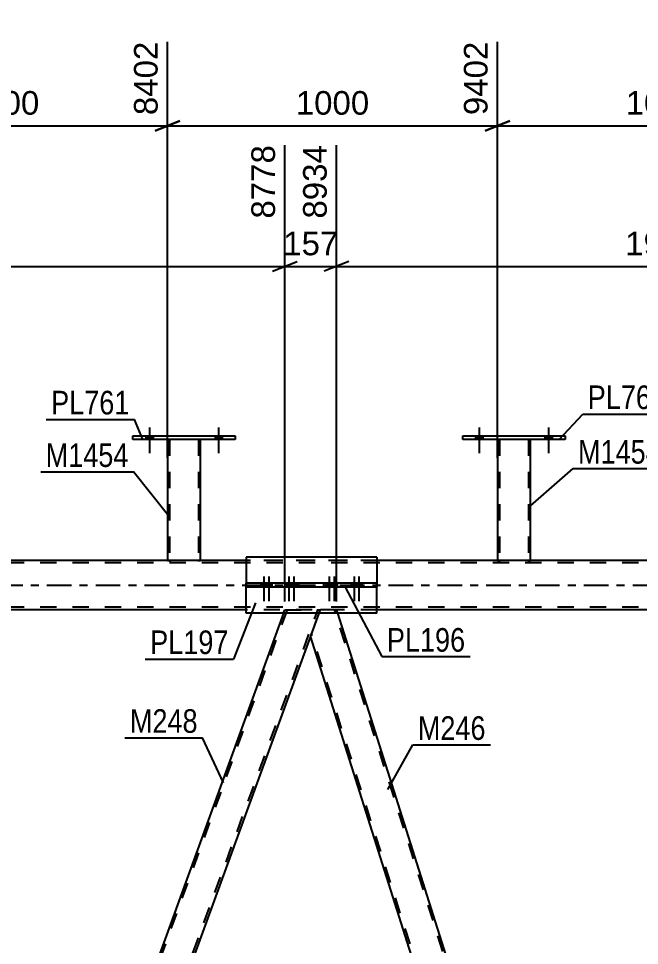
# Model space of a CAD drawing. Header units: millimetres. Extents: x 0 to 1189, y 0 to 841.
# Drawn here: x 445.1 to 520.3, y 577.7 to 690.2 of the extents above; entities that cross this region are included whole.
import ezdxf

# ---------------------------------------------------------------- set-up
doc = ezdxf.new("R2010")
doc.units = ezdxf.units.MM
doc.linetypes.add('DXK_LINE_DOT2', pattern=[3.9198, 1.9599, -1.9599])
doc.linetypes.add('DXK_LINE_DOT3', pattern=[5.9187, 2.979, -0.9799, 0.9799, -0.9799])
doc.styles.add('Arial', font='ARIAL.TTF', dxfattribs={"height": 0.2})
doc.styles.add('Arial Narrow', font='ARIALN.TTF', dxfattribs={"height": 0.2})

# ---------------------------------------------------------------- blocks, each defined once
blk = doc.blocks.new('Part-203770571-3076 - 2970')
at = {"color": 2, "linetype": 'Continuous'}
for p, q in [((498.93, 639.07), (498.93, 639.55)), ((498.93, 639.55), (511.33, 639.55)), ((511.33, 639.07), (498.93, 639.07)), ((511.33, 639.55), (511.33, 639.07))]:
    blk.add_line(p, q, dxfattribs=at)
blk = doc.blocks.new('Part-203770571-3129 - 2970')
at = {"color": 7, "linetype": 'DXK_LINE_DOT2'}
for p, q in [((759.33, 624.11), (127.06, 624.11)), ((759.33, 624.43), (132.77, 624.43)), ((488.51, 624.43), (472.65, 624.43)), ((759.33, 618.75), (127.06, 618.75)), ((488.51, 618.43), (472.65, 618.43))]:
    blk.add_line(p, q, dxfattribs=at)
at = {"color": 2, "linetype": 'Continuous'}
for p, q in [((472.65, 624.43), (403.37, 624.43)), ((557.79, 624.43), (488.51, 624.43)), ((472.65, 618.43), (403.37, 618.43)), ((557.79, 618.43), (488.51, 618.43))]:
    blk.add_line(p, q, dxfattribs=at)
at = {"color": 7, "linetype": 'DXK_LINE_DOT3'}
blk.add_line((117.06, 621.43), (759.33, 621.43), dxfattribs=at)
blk = doc.blocks.new('Part-203770571-3026 - 2970')
at = {"color": 2, "linetype": 'Continuous'}
for p, q in [((503.13, 639.07), (503.13, 624.43)), ((507.13, 624.43), (507.13, 639.07))]:
    blk.add_line(p, q, dxfattribs=at)
at = {"color": 7, "linetype": 'DXK_LINE_DOT2'}
for p, q in [((503.13, 639.07), (503.13, 639.07)), ((503.13, 639.07), (503.13, 639.07)), ((503.13, 639.07), (503.13, 639.07)), ((503.17, 639.07), (503.13, 639.07)), ((503.13, 639.07), (503.17, 639.07)), ((503.27, 639.07), (503.17, 639.07)), ((503.17, 639.07), (503.27, 639.07)), ((503.43, 639.07), (503.27, 639.07)), ((503.27, 639.07), (503.43, 639.07)), ((503.37, 639.07), (503.37, 639.07)), ((503.37, 639.07), (503.37, 624.43)), ((503.39, 639.07), (503.37, 639.07)), ((503.37, 639.07), (503.39, 639.07)), ((503.44, 639.07), (503.39, 639.07)), ((503.39, 639.07), (503.44, 639.07)), ((506.84, 639.07), (503.43, 639.07)), ((506.84, 639.07), (503.43, 639.07)), ((506.74, 639.07), (503.44, 639.07)), ((503.44, 639.07), (503.52, 639.07)), ((506.82, 639.07), (503.52, 639.07)), ((506.82, 639.07), (506.74, 639.07)), ((506.87, 639.07), (506.82, 639.07)), ((506.82, 639.07), (506.87, 639.07)), ((506.84, 639.07), (506.99, 639.07)), ((506.99, 639.07), (506.84, 639.07)), ((506.89, 639.07), (506.87, 639.07)), ((506.87, 639.07), (506.89, 639.07)), ((506.89, 639.07), (506.89, 639.07)), ((506.89, 639.07), (506.89, 624.43)), ((506.99, 639.07), (507.1, 639.07)), ((507.1, 639.07), (506.99, 639.07)), ((507.1, 639.07), (507.13, 639.07)), ((507.13, 639.07), (507.1, 639.07)), ((507.13, 639.07), (507.13, 639.07)), ((507.13, 639.07), (507.13, 639.07)), ((507.13, 639.07), (507.13, 639.07)), ((503.13, 624.43), (503.13, 624.43)), ((503.13, 624.43), (503.13, 624.43)), ((503.17, 624.43), (503.13, 624.43)), ((503.13, 624.43), (503.17, 624.43)), ((503.27, 624.43), (503.17, 624.43)), ((503.17, 624.43), (503.27, 624.43)), ((503.43, 624.43), (503.27, 624.43)), ((503.27, 624.43), (503.43, 624.43)), ((503.39, 624.43), (503.37, 624.43)), ((503.37, 624.43), (503.39, 624.43)), ((503.44, 624.43), (503.39, 624.43)), ((503.39, 624.43), (503.44, 624.43)), ((506.84, 624.43), (503.43, 624.43)), ((506.84, 624.43), (503.43, 624.43)), ((506.74, 624.43), (503.44, 624.43)), ((503.44, 624.43), (503.52, 624.43)), ((506.82, 624.43), (503.52, 624.43)), ((506.82, 624.43), (506.74, 624.43)), ((506.87, 624.43), (506.82, 624.43)), ((506.82, 624.43), (506.87, 624.43)), ((506.84, 624.43), (506.99, 624.43)), ((506.99, 624.43), (506.84, 624.43)), ((506.89, 624.43), (506.87, 624.43)), ((506.87, 624.43), (506.89, 624.43)), ((506.99, 624.43), (507.1, 624.43)), ((507.1, 624.43), (506.99, 624.43)), ((507.1, 624.43), (507.13, 624.43)), ((507.13, 624.43), (507.1, 624.43)), ((507.13, 624.43), (507.13, 624.43)), ((507.13, 624.43), (507.13, 624.43)), ((507.13, 624.43), (507.13, 624.43))]:
    blk.add_line(p, q, dxfattribs=at)
blk = doc.blocks.new('Part-203770571-3036 - 2970')
at = {"color": 2, "linetype": 'Continuous'}
for p, q in [((458.93, 639.07), (458.93, 639.55)), ((458.93, 639.55), (471.33, 639.55)), ((471.33, 639.07), (458.93, 639.07)), ((471.33, 639.55), (471.33, 639.07))]:
    blk.add_line(p, q, dxfattribs=at)
blk = doc.blocks.new('Part-203770571-3041 - 2970')
at = {"color": 2, "linetype": 'Continuous'}
for p, q in [((463.13, 639.07), (463.13, 624.43)), ((467.13, 624.43), (467.13, 639.07))]:
    blk.add_line(p, q, dxfattribs=at)
at = {"color": 7, "linetype": 'DXK_LINE_DOT2'}
for p, q in [((463.13, 639.07), (463.13, 639.07)), ((463.13, 639.07), (463.13, 639.07)), ((463.13, 639.07), (463.13, 639.07)), ((463.17, 639.07), (463.13, 639.07)), ((463.13, 639.07), (463.17, 639.07)), ((463.27, 639.07), (463.17, 639.07)), ((463.17, 639.07), (463.27, 639.07)), ((463.43, 639.07), (463.27, 639.07)), ((463.27, 639.07), (463.43, 639.07)), ((463.37, 639.07), (463.37, 639.07)), ((463.37, 639.07), (463.37, 624.43)), ((463.39, 639.07), (463.37, 639.07)), ((463.37, 639.07), (463.39, 639.07)), ((463.44, 639.07), (463.39, 639.07)), ((463.39, 639.07), (463.44, 639.07)), ((466.84, 639.07), (463.43, 639.07)), ((466.84, 639.07), (463.43, 639.07)), ((466.74, 639.07), (463.44, 639.07)), ((463.44, 639.07), (463.52, 639.07)), ((466.82, 639.07), (463.52, 639.07)), ((466.82, 639.07), (466.74, 639.07)), ((466.87, 639.07), (466.82, 639.07)), ((466.82, 639.07), (466.87, 639.07)), ((466.84, 639.07), (466.99, 639.07)), ((466.99, 639.07), (466.84, 639.07)), ((466.89, 639.07), (466.87, 639.07)), ((466.87, 639.07), (466.89, 639.07)), ((466.89, 639.07), (466.89, 639.07)), ((466.89, 639.07), (466.89, 624.43)), ((466.99, 639.07), (467.1, 639.07)), ((467.1, 639.07), (466.99, 639.07)), ((467.1, 639.07), (467.13, 639.07)), ((467.13, 639.07), (467.1, 639.07)), ((467.13, 639.07), (467.13, 639.07)), ((467.13, 639.07), (467.13, 639.07)), ((467.13, 639.07), (467.13, 639.07)), ((463.13, 624.43), (463.13, 624.43)), ((463.13, 624.43), (463.13, 624.43)), ((463.17, 624.43), (463.13, 624.43)), ((463.13, 624.43), (463.17, 624.43)), ((463.27, 624.43), (463.17, 624.43)), ((463.17, 624.43), (463.27, 624.43)), ((463.43, 624.43), (463.27, 624.43)), ((463.27, 624.43), (463.43, 624.43)), ((463.39, 624.43), (463.37, 624.43)), ((463.37, 624.43), (463.39, 624.43)), ((463.44, 624.43), (463.39, 624.43)), ((463.39, 624.43), (463.44, 624.43)), ((466.84, 624.43), (463.43, 624.43)), ((466.84, 624.43), (463.43, 624.43)), ((466.74, 624.43), (463.44, 624.43)), ((463.44, 624.43), (463.52, 624.43)), ((466.82, 624.43), (463.52, 624.43)), ((466.82, 624.43), (466.74, 624.43)), ((466.87, 624.43), (466.82, 624.43)), ((466.82, 624.43), (466.87, 624.43)), ((466.84, 624.43), (466.99, 624.43)), ((466.99, 624.43), (466.84, 624.43)), ((466.89, 624.43), (466.87, 624.43)), ((466.87, 624.43), (466.89, 624.43)), ((466.99, 624.43), (467.1, 624.43)), ((467.1, 624.43), (466.99, 624.43)), ((467.1, 624.43), (467.13, 624.43)), ((467.13, 624.43), (467.1, 624.43)), ((467.13, 624.43), (467.13, 624.43)), ((467.13, 624.43), (467.13, 624.43)), ((467.13, 624.43), (467.13, 624.43))]:
    blk.add_line(p, q, dxfattribs=at)
blk = doc.blocks.new('Bolt-203770571-3264 - 2970')
at = {"linetype": 'Continuous'}
for points in [[(500.49, 639.07), (501.37, 639.07), (501.37, 639.55), (500.49, 639.55)], [(508.89, 639.07), (509.77, 639.07), (509.77, 639.55), (508.89, 639.55)]]:
    blk.add_hatch(color=1, dxfattribs=at).paths.add_polyline_path(points)
at = {"color": 1, "linetype": 'Continuous'}
for p, q in [((500.93, 640.55), (500.93, 637.43)), ((509.33, 640.55), (509.33, 637.43)), ((500.49, 639.55), (500.49, 639.07)), ((501.37, 639.55), (501.37, 639.07)), ((508.89, 639.55), (508.89, 639.07)), ((509.77, 639.55), (509.77, 639.07))]:
    blk.add_line(p, q, dxfattribs=at)
blk = doc.blocks.new('Part-203770571-3346 - 2970')
at = {"color": 7, "linetype": 'DXK_LINE_DOT2'}
for p, q in [((477.62, 618.43), (434.3, 499.43)), ((438.05, 499.43), (481.36, 618.43)), ((477.21, 618.03), (477.36, 618.43)), ((477.36, 618.43), (481.62, 618.43)), ((481.62, 618.43), (480.45, 615.22))]:
    blk.add_line(p, q, dxfattribs=at)
at = {"color": 2, "linetype": 'Continuous'}
for p, q in [((477.21, 618.03), (435.21, 502.64)), ((480.45, 615.22), (438.45, 499.83))]:
    blk.add_line(p, q, dxfattribs=at)
blk = doc.blocks.new('Bolt-203770571-3438 - 2970')
at = {"linetype": 'Continuous'}
for points in [[(460.49, 639.07), (461.37, 639.07), (461.37, 639.55), (460.49, 639.55)], [(468.89, 639.07), (469.77, 639.07), (469.77, 639.55), (468.89, 639.55)]]:
    blk.add_hatch(color=1, dxfattribs=at).paths.add_polyline_path(points)
at = {"color": 1, "linetype": 'Continuous'}
for p, q in [((460.93, 640.55), (460.93, 637.43)), ((469.33, 640.55), (469.33, 637.43)), ((460.49, 639.55), (460.49, 639.07)), ((461.37, 639.55), (461.37, 639.07)), ((468.89, 639.55), (468.89, 639.07)), ((469.77, 639.55), (469.77, 639.07))]:
    blk.add_line(p, q, dxfattribs=at)
blk = doc.blocks.new('Bolt-203770571-3439 - 2970')
at = {"linetype": 'Continuous'}
for points in [[(460.49, 639.07), (461.37, 639.07), (461.37, 639.55), (460.49, 639.55)], [(468.89, 639.07), (469.77, 639.07), (469.77, 639.55), (468.89, 639.55)]]:
    blk.add_hatch(color=1, dxfattribs=at).paths.add_polyline_path(points)
at = {"color": 1, "linetype": 'Continuous'}
for p, q in [((460.93, 640.55), (460.93, 637.43)), ((469.33, 640.55), (469.33, 637.43)), ((460.49, 639.55), (460.49, 639.07)), ((461.37, 639.55), (461.37, 639.07)), ((468.89, 639.55), (468.89, 639.07)), ((469.77, 639.55), (469.77, 639.07))]:
    blk.add_line(p, q, dxfattribs=at)
blk = doc.blocks.new('Bolt-203770571-3442 - 2970')
at = {"linetype": 'Continuous'}
for points in [[(500.49, 639.07), (501.37, 639.07), (501.37, 639.55), (500.49, 639.55)], [(508.89, 639.07), (509.77, 639.07), (509.77, 639.55), (508.89, 639.55)]]:
    blk.add_hatch(color=1, dxfattribs=at).paths.add_polyline_path(points)
at = {"color": 1, "linetype": 'Continuous'}
for p, q in [((500.93, 640.55), (500.93, 637.43)), ((509.33, 640.55), (509.33, 637.43)), ((500.49, 639.55), (500.49, 639.07)), ((501.37, 639.55), (501.37, 639.07)), ((508.89, 639.55), (508.89, 639.07)), ((509.77, 639.55), (509.77, 639.07))]:
    blk.add_line(p, q, dxfattribs=at)
blk = doc.blocks.new('Part-203770571-3484 - 2970')
at = {"color": 7, "linetype": 'DXK_LINE_DOT2'}
for p, q in [((481.62, 618.43), (481.47, 618.03)), ((483.63, 618.43), (481.62, 618.43)), ((520.21, 502.27), (483.38, 618.43)), ((483.76, 618.03), (483.63, 618.43)), ((517.42, 499.43), (480.58, 615.59))]:
    blk.add_line(p, q, dxfattribs=at)
at = {"color": 2, "linetype": 'Continuous'}
for p, q in [((481.47, 618.03), (480.45, 615.22)), ((520.35, 502.64), (483.76, 618.03)), ((517.04, 499.83), (480.45, 615.22))]:
    blk.add_line(p, q, dxfattribs=at)
blk = doc.blocks.new('Part-203770571-3611 - 2970')
at = {"color": 2, "linetype": 'Continuous'}
for p, q in [((488.51, 621.67), (472.65, 621.67)), ((472.65, 621.19), (472.65, 621.67)), ((488.51, 621.19), (472.65, 621.19)), ((479.06, 621.19), (479.06, 621.67)), ((482.1, 621.19), (482.1, 621.67)), ((488.51, 621.19), (488.51, 621.67))]:
    blk.add_line(p, q, dxfattribs=at)
blk = doc.blocks.new('Part-203770571-3616 - 2970')
at = {"color": 2, "linetype": 'Continuous'}
for p, q in [((472.65, 624.83), (472.65, 621.67)), ((488.51, 624.83), (472.65, 624.83)), ((488.51, 624.83), (488.51, 621.67)), ((472.65, 618.03), (472.65, 621.19)), ((488.51, 618.03), (488.51, 621.19)), ((488.51, 618.03), (472.65, 618.03))]:
    blk.add_line(p, q, dxfattribs=at)
at = {"color": 7, "linetype": 'DXK_LINE_DOT2'}
for p, q in [((472.65, 621.67), (472.65, 621.19)), ((488.51, 621.67), (488.51, 621.19))]:
    blk.add_line(p, q, dxfattribs=at)
blk = doc.blocks.new('Bolt-203770571-3617 - 2970')
at = {"linetype": 'Continuous'}
for points in [[(475.18, 621.67), (474.46, 621.67), (474.46, 621.19), (475.18, 621.19)], [(475.78, 621.67), (475.06, 621.67), (475.06, 621.19), (475.78, 621.19)], [(478.19, 621.67), (477.47, 621.67), (477.47, 621.19), (478.19, 621.19)], [(478.8, 621.67), (478.08, 621.67), (478.08, 621.19), (478.8, 621.19)]]:
    blk.add_hatch(color=1, dxfattribs=at).paths.add_polyline_path(points)
at = {"color": 1, "linetype": 'Continuous'}
for p, q in [((474.82, 622.47), (474.82, 619.47)), ((475.42, 622.47), (475.42, 619.47)), ((477.83, 622.47), (477.83, 619.47)), ((478.44, 622.47), (478.44, 619.47)), ((474.46, 621.67), (474.46, 621.19)), ((475.06, 621.67), (475.06, 621.19)), ((475.18, 621.67), (475.18, 621.19)), ((475.78, 621.67), (475.78, 621.19)), ((477.47, 621.67), (477.47, 621.19)), ((478.08, 621.67), (478.08, 621.19)), ((478.19, 621.67), (478.19, 621.19)), ((478.8, 621.67), (478.8, 621.19))]:
    blk.add_line(p, q, dxfattribs=at)
blk = doc.blocks.new('Bolt-203770571-3618 - 2970')
at = {"linetype": 'Continuous'}
for points in [[(483.09, 621.67), (482.37, 621.67), (482.37, 621.19), (483.09, 621.19)], [(483.69, 621.67), (482.97, 621.67), (482.97, 621.19), (483.69, 621.19)], [(486.1, 621.67), (485.38, 621.67), (485.38, 621.19), (486.1, 621.19)], [(486.7, 621.67), (485.98, 621.67), (485.98, 621.19), (486.7, 621.19)]]:
    blk.add_hatch(color=1, dxfattribs=at).paths.add_polyline_path(points)
at = {"color": 1, "linetype": 'Continuous'}
for p, q in [((482.73, 622.47), (482.73, 619.47)), ((483.33, 622.47), (483.33, 619.47)), ((485.74, 622.47), (485.74, 619.47)), ((486.34, 622.47), (486.34, 619.47)), ((482.37, 621.67), (482.37, 621.19)), ((482.97, 621.67), (482.97, 621.19)), ((483.09, 621.67), (483.09, 621.19)), ((483.69, 621.67), (483.69, 621.19)), ((485.38, 621.67), (485.38, 621.19)), ((485.98, 621.67), (485.98, 621.19)), ((486.1, 621.67), (486.1, 621.19)), ((486.7, 621.67), (486.7, 621.19))]:
    blk.add_line(p, q, dxfattribs=at)
blk = doc.blocks.new('StraightDimension-203770571-31445 - 2970')
at = {"color": 7, "linetype": 'Continuous'}
for p, q in [((423.13, 636.87), (423.13, 687.33)), ((463.13, 636.87), (463.13, 687.33)), ((424.63, 677.74), (421.63, 676.54)), ((423.13, 677.14), (463.13, 677.14)), ((461.63, 676.54), (464.63, 677.74))]:
    blk.add_line(p, q, dxfattribs=at)
at = {"color": 0}
blk.add_wipeout([(448.18, 677.89), (448.18, 682.09), (438.08, 682.09), (438.08, 677.89)], dxfattribs=at)
at = {"color": 3, "style": 'Arial'}
blk.add_text('1000', height=2.865, dxfattribs=at).set_placement((438.68, 678.49))
at = {"color": 0, "linetype": 'Continuous'}
blk.add_wipeout([(462.53, 687.93), (458.33, 687.93), (458.33, 677.84), (462.53, 677.84)], dxfattribs=at)
at = {"color": 3, "linetype": 'Continuous', "style": 'Arial'}
blk.add_text('8402', height=2.865, rotation=90.0002, dxfattribs=at).set_placement((461.93, 678.44))
blk = doc.blocks.new('StraightDimension-203770571-31072 - 2970')
at = {"color": 7, "linetype": 'Continuous'}
for p, q in [((477.36, 619.43), (477.36, 674.79)), ((483.63, 619.43), (483.63, 674.79)), ((475.86, 659.49), (478.86, 660.69)), ((477.36, 660.09), (483.63, 660.09)), ((485.13, 660.69), (482.13, 659.49))]:
    blk.add_line(p, q, dxfattribs=at)
at = {"color": 0}
blk.add_wipeout([(484.43, 660.84), (484.43, 665.04), (476.56, 665.04), (476.56, 660.84)], dxfattribs=at)
at = {"color": 3, "style": 'Arial'}
blk.add_text('157', height=2.865, dxfattribs=at).set_placement((477.16, 661.44))
at = {"color": 0, "linetype": 'Continuous'}
blk.add_wipeout([(483.03, 675.39), (478.83, 675.39), (478.83, 665.29), (483.03, 665.29)], dxfattribs=at)
at = {"color": 3, "linetype": 'Continuous', "style": 'Arial'}
blk.add_text('8934', height=2.865, rotation=90.0002, dxfattribs=at).set_placement((482.43, 665.89))
blk = doc.blocks.new('StraightDimension-203770571-31071 - 2970')
at = {"color": 7, "linetype": 'Continuous'}
for p, q in [((562.49, 619.43), (562.49, 677.01)), ((483.63, 619.43), (483.63, 674.79)), ((485.13, 660.69), (482.13, 659.49)), ((483.63, 660.09), (562.49, 660.09)), ((560.99, 659.49), (563.99, 660.69))]:
    blk.add_line(p, q, dxfattribs=at)
at = {"color": 0, "linetype": 'Continuous'}
blk.add_wipeout([(561.89, 677.61), (557.69, 677.61), (557.69, 665.29), (561.89, 665.29)], dxfattribs=at)
at = {"color": 0}
blk.add_wipeout([(528.11, 660.84), (528.11, 665.04), (518.02, 665.04), (518.02, 660.84)], dxfattribs=at)
at = {"color": 3, "linetype": 'Continuous', "style": 'Arial'}
blk.add_text('10906', height=2.865, rotation=90.0002, dxfattribs=at).set_placement((561.29, 665.89))
at = {"color": 3, "style": 'Arial'}
blk.add_text('1972', height=2.865, dxfattribs=at).set_placement((518.62, 661.44))
blk = doc.blocks.new('StraightDimension-203770571-31073 - 2970')
at = {"color": 7, "linetype": 'Continuous'}
for p, q in [((398.5, 619.43), (398.5, 674.79)), ((477.36, 619.43), (477.36, 674.79)), ((400, 660.69), (397, 659.49)), ((398.5, 660.09), (477.36, 660.09)), ((475.86, 659.49), (478.86, 660.69))]:
    blk.add_line(p, q, dxfattribs=at)
at = {"color": 0, "linetype": 'Continuous'}
blk.add_wipeout([(476.76, 675.39), (472.56, 675.39), (472.56, 665.29), (476.76, 665.29)], dxfattribs=at)
at = {"color": 0}
blk.add_wipeout([(442.98, 660.84), (442.98, 665.04), (432.88, 665.04), (432.88, 660.84)], dxfattribs=at)
at = {"color": 3, "linetype": 'Continuous', "style": 'Arial'}
blk.add_text('8778', height=2.865, rotation=90.0002, dxfattribs=at).set_placement((476.16, 665.89))
at = {"color": 3, "style": 'Arial'}
blk.add_text('1972', height=2.865, dxfattribs=at).set_placement((433.48, 661.44))
blk = doc.blocks.new('StraightDimension-203770571-31443 - 2970')
at = {"color": 7, "linetype": 'Continuous'}
for p, q in [((543.13, 636.87), (543.13, 689.55)), ((503.13, 636.87), (503.13, 687.33)), ((504.63, 677.74), (501.63, 676.54)), ((503.13, 677.14), (543.13, 677.14)), ((541.63, 676.54), (544.63, 677.74))]:
    blk.add_line(p, q, dxfattribs=at)
at = {"color": 0}
blk.add_wipeout([(528.18, 677.89), (528.18, 682.09), (518.08, 682.09), (518.08, 677.89)], dxfattribs=at)
at = {"color": 3, "style": 'Arial'}
blk.add_text('1000', height=2.865, dxfattribs=at).set_placement((518.68, 678.49))
at = {"color": 0, "linetype": 'Continuous'}
blk.add_wipeout([(542.53, 690.15), (538.33, 690.15), (538.33, 677.84), (542.53, 677.84)], dxfattribs=at)
at = {"color": 3, "linetype": 'Continuous', "style": 'Arial'}
blk.add_text('10402', height=2.865, rotation=90.0002, dxfattribs=at).set_placement((541.93, 678.44))
blk = doc.blocks.new('StraightDimension-203770571-31444 - 2970')
at = {"color": 7, "linetype": 'Continuous'}
for p, q in [((463.13, 636.87), (463.13, 687.33)), ((503.13, 636.87), (503.13, 687.33)), ((464.63, 677.74), (461.63, 676.54)), ((463.13, 677.14), (503.13, 677.14)), ((501.63, 676.54), (504.63, 677.74))]:
    blk.add_line(p, q, dxfattribs=at)
at = {"color": 0}
blk.add_wipeout([(488.18, 677.89), (488.18, 682.09), (478.08, 682.09), (478.08, 677.89)], dxfattribs=at)
at = {"color": 3, "style": 'Arial'}
blk.add_text('1000', height=2.865, dxfattribs=at).set_placement((478.68, 678.49))
at = {"color": 0, "linetype": 'Continuous'}
blk.add_wipeout([(502.53, 687.93), (498.33, 687.93), (498.33, 677.84), (502.53, 677.84)], dxfattribs=at)
at = {"color": 3, "linetype": 'Continuous', "style": 'Arial'}
blk.add_text('9402', height=2.865, rotation=90.0002, dxfattribs=at).set_placement((501.93, 678.44))
blk = doc.blocks.new('Mark-203770571-3022 - 2970')
at = {"color": 30, "linetype": 'Continuous'}
for p, q in [((507.13, 631.05), (512.3, 635.56)), ((512.3, 635.56), (523.55, 635.56))]:
    blk.add_line(p, q, dxfattribs=at)
at = {"color": 0}
blk.add_wipeout([(522.95, 636.16), (522.95, 639.16), (512.9, 639.16), (512.9, 636.16)], dxfattribs=at)
blk.add_wipeout([(522.95, 636.16), (522.95, 639.16), (512.9, 639.16), (512.9, 636.16)], dxfattribs=at)
at = {"color": 3, "style": 'Arial Narrow'}
blk.add_text('M1454', height=2.863, dxfattribs=at).set_placement((512.9, 636.16))
blk = doc.blocks.new('Mark-203770571-3032 - 2970')
at = {"color": 30, "linetype": 'Continuous'}
for p in [(448.42, 641.53), (460.14, 639.08)]:
    blk.add_line(p, (459.13, 641.53), dxfattribs=at)
at = {"color": 0}
blk.add_wipeout([(458.53, 642.13), (458.53, 645.13), (449.02, 645.13), (449.02, 642.13)], dxfattribs=at)
blk.add_wipeout([(458.53, 642.13), (458.53, 645.13), (449.02, 645.13), (449.02, 642.13)], dxfattribs=at)
at = {"color": 3, "style": 'Arial Narrow'}
blk.add_text('PL761', height=2.863, dxfattribs=at).set_placement((449.02, 642.13))
blk = doc.blocks.new('Mark-203770571-3037 - 2970')
at = {"color": 30, "linetype": 'Continuous'}
for p in [(447.76, 635.16), (463.13, 630.01)]:
    blk.add_line(p, (459.01, 635.16), dxfattribs=at)
at = {"color": 0}
blk.add_wipeout([(458.41, 635.76), (458.41, 638.76), (448.36, 638.76), (448.36, 635.76)], dxfattribs=at)
blk.add_wipeout([(458.41, 635.76), (458.41, 638.76), (448.36, 638.76), (448.36, 635.76)], dxfattribs=at)
at = {"color": 3, "style": 'Arial Narrow'}
blk.add_text('M1454', height=2.863, dxfattribs=at).set_placement((448.36, 635.76))
blk = doc.blocks.new('Mark-203770571-3072 - 2970')
at = {"color": 30, "linetype": 'Continuous'}
for p, q in [((510.6, 639.07), (513.48, 642.18)), ((513.48, 642.18), (524.18, 642.18))]:
    blk.add_line(p, q, dxfattribs=at)
at = {"color": 0}
blk.add_wipeout([(523.58, 642.78), (523.58, 645.78), (514.08, 645.78), (514.08, 642.78)], dxfattribs=at)
blk.add_wipeout([(523.58, 642.78), (523.58, 645.78), (514.08, 645.78), (514.08, 642.78)], dxfattribs=at)
at = {"color": 3, "style": 'Arial Narrow'}
blk.add_text('PL761', height=2.863, dxfattribs=at).set_placement((514.08, 642.78))
blk = doc.blocks.new('Mark-203770571-3342 - 2970')
at = {"color": 30, "linetype": 'Continuous'}
for p in [(457.97, 602.91), (469.9, 597.44)]:
    blk.add_line(p, (467.39, 602.91), dxfattribs=at)
at = {"color": 0}
blk.add_wipeout([(466.79, 603.51), (466.79, 606.51), (458.57, 606.51), (458.57, 603.51)], dxfattribs=at)
blk.add_wipeout([(466.79, 603.51), (466.79, 606.51), (458.57, 606.51), (458.57, 603.51)], dxfattribs=at)
at = {"color": 3, "style": 'Arial Narrow'}
blk.add_text('M248', height=2.863, dxfattribs=at).set_placement((458.57, 603.51))
blk = doc.blocks.new('Mark-203770571-3480 - 2970')
at = {"color": 30, "linetype": 'Continuous'}
for p, q in [((489.86, 596.64), (492.88, 602.05)), ((492.88, 602.05), (502.3, 602.05))]:
    blk.add_line(p, q, dxfattribs=at)
at = {"color": 0}
blk.add_wipeout([(501.7, 602.65), (501.7, 605.65), (493.48, 605.65), (493.48, 602.65)], dxfattribs=at)
blk.add_wipeout([(501.7, 602.65), (501.7, 605.65), (493.48, 605.65), (493.48, 602.65)], dxfattribs=at)
at = {"color": 3, "style": 'Arial Narrow'}
blk.add_text('M246', height=2.863, dxfattribs=at).set_placement((493.48, 602.65))
blk = doc.blocks.new('Mark-203770571-3612 - 2970')
at = {"color": 30, "linetype": 'Continuous'}
for p in [(473.8, 619.26), (460.43, 612.46)]:
    blk.add_line(p, (471.13, 612.46), dxfattribs=at)
at = {"color": 0}
blk.add_wipeout([(470.53, 613.06), (470.53, 616.06), (461.03, 616.06), (461.03, 613.06)], dxfattribs=at)
blk.add_wipeout([(470.53, 613.06), (470.53, 616.06), (461.03, 616.06), (461.03, 613.06)], dxfattribs=at)
at = {"color": 3, "style": 'Arial Narrow'}
blk.add_text('PL197', height=2.863, dxfattribs=at).set_placement((461.03, 613.06))
blk = doc.blocks.new('Mark-203770571-30493 - 2970')
at = {"color": 30, "linetype": 'Continuous'}
for p, q in [((484.66, 621.19), (489.13, 612.75)), ((489.13, 612.75), (499.83, 612.75))]:
    blk.add_line(p, q, dxfattribs=at)
at = {"color": 0}
blk.add_wipeout([(499.23, 613.35), (499.23, 616.35), (489.73, 616.35), (489.73, 613.35)], dxfattribs=at)
blk.add_wipeout([(499.23, 613.35), (499.23, 616.35), (489.73, 616.35), (489.73, 613.35)], dxfattribs=at)
at = {"color": 3, "style": 'Arial Narrow'}
blk.add_text('PL196', height=2.863, dxfattribs=at).set_placement((489.73, 613.35))

msp = doc.modelspace()

# ---------------------------------------------------------------- block references
for name in ['Bolt-203770571-3438 - 2970', 'Bolt-203770571-3439 - 2970', 'Bolt-203770571-3264 - 2970', 'Bolt-203770571-3442 - 2970', 'Part-203770571-3036 - 2970', 'Part-203770571-3041 - 2970', 'Part-203770571-3076 - 2970', 'Part-203770571-3026 - 2970', 'Part-203770571-3129 - 2970', 'Part-203770571-3616 - 2970', 'Bolt-203770571-3617 - 2970', 'Bolt-203770571-3618 - 2970', 'Part-203770571-3611 - 2970', 'Part-203770571-3346 - 2970', 'Part-203770571-3484 - 2970']:
    msp.add_blockref(name, (0, 0))

# ---------------------------------------------------------------- next in the draw order: block references
for name in ['StraightDimension-203770571-31445 - 2970', 'StraightDimension-203770571-31072 - 2970', 'Mark-203770571-3342 - 2970', 'Mark-203770571-3480 - 2970']:
    msp.add_blockref(name, (0, 0))

# ---------------------------------------------------------------- next in the draw order: block references
for name in ['StraightDimension-203770571-31071 - 2970', 'StraightDimension-203770571-31073 - 2970']:
    msp.add_blockref(name, (0, 0))

# ---------------------------------------------------------------- next in the draw order: block references
for name in ['StraightDimension-203770571-31443 - 2970', 'Mark-203770571-3032 - 2970', 'Mark-203770571-30493 - 2970', 'Mark-203770571-3612 - 2970']:
    msp.add_blockref(name, (0, 0))

# ---------------------------------------------------------------- next in the draw order: block references
for name in ['StraightDimension-203770571-31444 - 2970', 'Mark-203770571-3022 - 2970']:
    msp.add_blockref(name, (0, 0))

# ---------------------------------------------------------------- next in the draw order: block references
for name in ['Mark-203770571-3072 - 2970', 'Mark-203770571-3037 - 2970']:
    msp.add_blockref(name, (0, 0))

doc.saveas('drawing.dxf')
